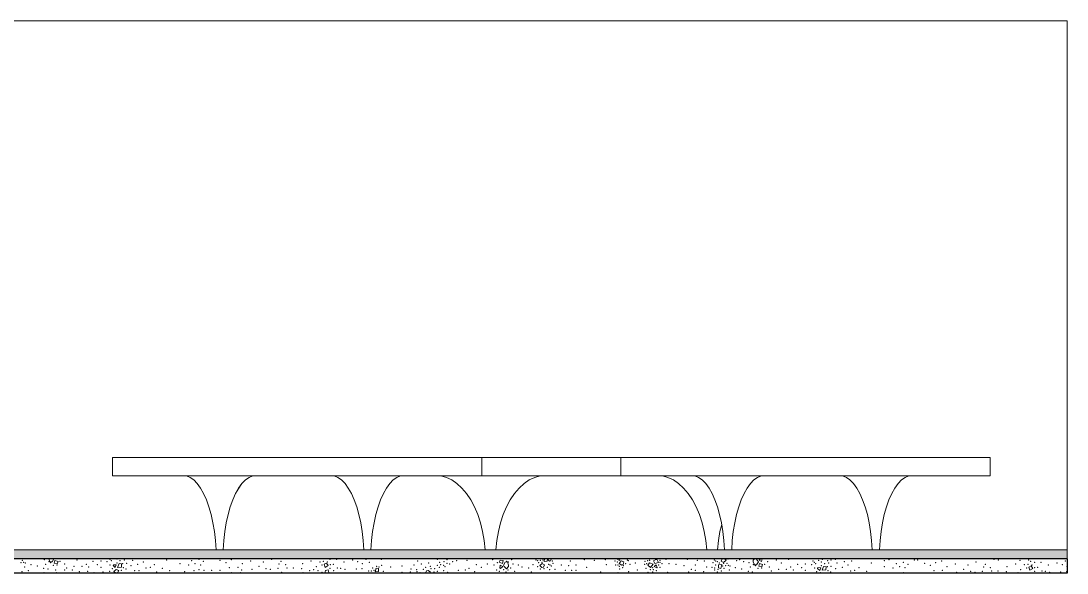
# Model space of a CAD drawing. Header units: metres. Extents: x -77 to 95, y 0 to 9.
# Drawn here: x -1.03 to 4.64, y -0.14 to 2.85 of the extents above; entities that cross this region are included whole.
import ezdxf

# ---------------------------------------------------------------- set-up
doc = ezdxf.new("R2010")
doc.units = ezdxf.units.M
doc.header["$MEASUREMENT"] = 0
doc.layers.add('LAJES.EST', color=7, linetype='Continuous')
doc.layers.add('LAJES.EST_Caneta_No__241', color=7, linetype='Continuous', lineweight=13)
doc.layers.add('LAJES.EST_Caneta_No__3', color=7, linetype='Continuous', lineweight=25)
doc.layers.add('LAJES.EST_Caneta_No__95', color=7, linetype='Continuous', lineweight=0, true_color=0xaeaeae)
doc.layers.add('PAREDE CONSTRUIR_Caneta_No__95', color=7, linetype='Continuous', lineweight=0, true_color=0xaeaeae)

# ---------------------------------------------------------------- blocks, each defined once
blk = doc.blocks.new('*X10', base_point=(-62.4632, 0))
at = {"layer": 'LAJES.EST_Caneta_No__241', "color": 7, "linetype": 'Continuous', "lineweight": 13}
for p, q in [((-0.875, -0.065), (-0.8693, -0.0808)), ((-0.8693, -0.0808), (-0.8573, -0.0801)), ((-0.8573, -0.0801), (-0.8486, -0.065)), ((-0.8463, -0.0885), (-0.8422, -0.0732)), ((-0.8299, -0.0914), (-0.8463, -0.0885)), ((-0.8422, -0.0732), (-0.8253, -0.0789)), ((-0.8299, -0.0914), (-0.8253, -0.0789)), ((-0.527, -0.1013), (-0.5256, -0.096)), ((-0.5154, -0.1108), (-0.527, -0.1013)), ((-0.5256, -0.096), (-0.5097, -0.0968)), ((-0.5097, -0.0968), (-0.5154, -0.1108)), ((-0.5032, -0.1106), (-0.4946, -0.0893)), ((-0.4823, -0.1088), (-0.5032, -0.1106)), ((-0.4816, -0.0921), (-0.4946, -0.0893)), ((-0.4816, -0.0921), (-0.4823, -0.1088)), ((0.6282, -0.087), (0.6161, -0.0925)), ((0.6215, -0.1104), (0.6161, -0.0925)), ((0.6377, -0.1006), (0.6215, -0.1104)), ((0.6282, -0.087), (0.6377, -0.1006)), ((1.2681, -0.065), (1.269, -0.0652)), ((1.2691, -0.065), (1.269, -0.0652)), ((1.5683, -0.0707), (1.5637, -0.0832)), ((1.5806, -0.0889), (1.5637, -0.0832)), ((1.5663, -0.1148), (1.5691, -0.0992)), ((1.5683, -0.0707), (1.5847, -0.0736)), ((1.5691, -0.0992), (1.5823, -0.1067)), ((1.5823, -0.1067), (1.5713, -0.1169)), ((1.5847, -0.0736), (1.5806, -0.0889)), ((1.5957, -0.082), (1.5865, -0.098)), ((1.5908, -0.105), (1.5865, -0.098)), ((1.603, -0.1176), (1.5908, -0.105)), ((1.6077, -0.0813), (1.5957, -0.082)), ((1.6146, -0.1064), (1.603, -0.1176)), ((1.6137, -0.098), (1.6077, -0.0813)), ((1.6137, -0.098), (1.6146, -0.1064)), ((1.7962, -0.0901), (1.7826, -0.1012)), ((1.7952, -0.1112), (1.7826, -0.1012)), ((1.8034, -0.1092), (1.7952, -0.1112)), ((1.7962, -0.0901), (1.8096, -0.0965)), ((1.8096, -0.0965), (1.8034, -0.1092)), ((1.8063, -0.0783), (1.8096, -0.065)), ((1.8237, -0.0772), (1.8063, -0.0783)), ((1.8242, -0.065), (1.8237, -0.0772)), ((1.8281, -0.0698), (1.8293, -0.065)), ((1.8362, -0.0765), (1.8281, -0.0698)), ((1.8362, -0.0765), (1.8417, -0.0745)), ((1.8384, -0.065), (1.842, -0.0652)), ((1.8441, -0.0683), (1.8417, -0.0745)), ((1.8441, -0.0683), (1.842, -0.0652)), ((2.2017, -0.0662), (2.2018, -0.065)), ((2.2147, -0.0738), (2.2017, -0.0662)), ((2.224, -0.0743), (2.2133, -0.0901)), ((2.2274, -0.098), (2.2133, -0.0901)), ((2.2167, -0.065), (2.2147, -0.0738)), ((2.224, -0.0743), (2.2392, -0.0811)), ((2.2351, -0.0947), (2.2274, -0.098)), ((2.2392, -0.0811), (2.2351, -0.0947)), ((2.3687, -0.0992), (2.3776, -0.0851)), ((2.3687, -0.0992), (2.3828, -0.112)), ((2.3776, -0.0851), (2.3966, -0.0939)), ((2.3966, -0.0939), (2.3828, -0.112)), ((2.3995, -0.0754), (2.4112, -0.0675)), ((2.407, -0.0903), (2.3995, -0.0754)), ((2.402, -0.1059), (2.4139, -0.0966)), ((2.4173, -0.1125), (2.402, -0.1059)), ((2.407, -0.0903), (2.4252, -0.0848)), ((2.4112, -0.0675), (2.4193, -0.0698)), ((2.4139, -0.0966), (2.4192, -0.1106)), ((2.4192, -0.1106), (2.4173, -0.1125)), ((2.4193, -0.0698), (2.4252, -0.0848)), ((2.7501, -0.1131), (2.7507, -0.0965)), ((2.7501, -0.1131), (2.7631, -0.1159)), ((2.7507, -0.0965), (2.7682, -0.0953)), ((2.7682, -0.0953), (2.7631, -0.1159)), ((2.7649, -0.0772), (2.7708, -0.065)), ((2.7783, -0.0835), (2.7649, -0.0772)), ((2.7783, -0.0835), (2.7919, -0.0724)), ((2.7825, -0.065), (2.7919, -0.0724)), ((2.9386, -0.0717), (2.9456, -0.065)), ((2.9395, -0.0801), (2.9386, -0.0717)), ((2.9395, -0.0801), (2.9455, -0.0968)), ((2.9455, -0.0968), (2.9575, -0.0961)), ((2.9545, -0.065), (2.9624, -0.0731)), ((2.9575, -0.0961), (2.9667, -0.0802)), ((2.9624, -0.0731), (2.9667, -0.0802)), ((2.9685, -0.1045), (2.9726, -0.0892)), ((2.9849, -0.1074), (2.9685, -0.1045)), ((2.9709, -0.0715), (2.9779, -0.065)), ((2.9841, -0.079), (2.9709, -0.0715)), ((2.9726, -0.0892), (2.9895, -0.0949)), ((2.9867, -0.065), (2.9841, -0.079)), ((2.9849, -0.1074), (2.9895, -0.0949)), ((3.2878, -0.1173), (3.2892, -0.112)), ((3.2892, -0.112), (3.3051, -0.1128)), ((3.3051, -0.1128), (3.2994, -0.1268)), ((3.3116, -0.1266), (3.3202, -0.1053)), ((3.3331, -0.1081), (3.3202, -0.1053)), ((3.3331, -0.1081), (3.3325, -0.1248)), ((4.443, -0.103), (4.4309, -0.1086)), ((4.4363, -0.1264), (4.4309, -0.1086)), ((4.443, -0.103), (4.4525, -0.1167)), ((-0.5098, -0.1217), (-0.5234, -0.1328)), ((-0.5124, -0.1415), (-0.5234, -0.1328)), ((-0.5098, -0.1217), (-0.4964, -0.1281)), ((-0.5026, -0.1408), (-0.5056, -0.1415)), ((-0.4964, -0.1281), (-0.5026, -0.1408)), ((0.6236, -0.1276), (0.6202, -0.1415)), ((0.6236, -0.1276), (0.6381, -0.1246)), ((0.6381, -0.1246), (0.6409, -0.1384)), ((0.6409, -0.1384), (0.6384, -0.1415)), ((0.8917, -0.1348), (0.8968, -0.1142)), ((0.9091, -0.1337), (0.8917, -0.1348)), ((0.9098, -0.117), (0.8968, -0.1142)), ((0.8978, -0.1415), (0.8982, -0.1401)), ((0.8982, -0.1401), (0.9141, -0.1408)), ((0.9098, -0.117), (0.9091, -0.1337)), ((0.9141, -0.1408), (0.9138, -0.1415)), ((1.1502, -0.1415), (1.1508, -0.1399)), ((1.1508, -0.1399), (1.1528, -0.1415)), ((1.1644, -0.1415), (1.1705, -0.1291)), ((1.1705, -0.1291), (1.1787, -0.1271)), ((1.1787, -0.1271), (1.1913, -0.1371)), ((1.1858, -0.1415), (1.1913, -0.1371)), ((1.5713, -0.1169), (1.5663, -0.1148)), ((3.2994, -0.1268), (3.2878, -0.1173)), ((3.305, -0.1377), (3.3003, -0.1415)), ((3.305, -0.1377), (3.313, -0.1415)), ((3.3325, -0.1248), (3.3116, -0.1266)), ((4.4525, -0.1167), (4.4363, -0.1264)), ((4.4482, -0.1415), (4.4529, -0.1406)), ((4.4529, -0.1406), (4.4531, -0.1415))]:
    blk.add_line(p, q, dxfattribs=at)
for p in [(-1.0258, -0.0845), (-1.0178, -0.0722), (-1.0113, -0.0838), (-1.006, -0.1087), (-1.0025, -0.0868), (-0.9721, -0.0958), (-0.9378, -0.1031), (-0.8996, -0.069), (-0.892, -0.0934), (-0.8745, -0.0799), (-0.8645, -0.085), (-0.8507, -0.0991), (-0.8301, -0.0983), (-0.8141, -0.0777), (-0.7889, -0.0932), (-0.7384, -0.1043), (-0.7231, -0.0713), (-0.696, -0.1057), (-0.6723, -0.0933), (-0.6594, -0.1087), (-0.6356, -0.0778), (-0.6128, -0.0957), (-0.5934, -0.0766), (-0.5934, -0.1101), (-0.5593, -0.0793), (-0.5448, -0.0674), (-0.5434, -0.097), (-0.5375, -0.0746), (-0.5068, -0.086), (-0.5062, -0.0656), (-0.4896, -0.0751), (-0.4748, -0.0914), (-0.4712, -0.1118), (-0.4669, -0.071), (-0.4544, -0.0881), (-0.4298, -0.102), (-0.4216, -0.0716), (-0.3937, -0.095), (-0.363, -0.0822), (-0.326, -0.1101), (-0.3034, -0.0953), (-0.2367, -0.0709), (-0.1658, -0.0912), (-0.1185, -0.0983), (-0.1009, -0.0736), (-0.0829, -0.0907), (-0.0627, -0.0664), (-0.0537, -0.0969), (-0.0377, -0.0776), (0.0525, -0.072), (0.0838, -0.0844), (0.1021, -0.1118), (0.1126, -0.0694), (0.1486, -0.1103), (0.1725, -0.0912), (0.218, -0.0755), (0.2633, -0.1055), (0.2872, -0.0821), (0.331, -0.0663), (0.3711, -0.093), (0.3813, -0.0782), (0.4074, -0.0958), (0.4991, -0.0912), (0.5446, -0.0755), (0.5731, -0.1067), (0.5926, -0.0807), (0.6045, -0.0973), (0.6116, -0.0782), (0.6333, -0.0822), (0.6475, -0.0673), (0.6484, -0.0964), (0.6646, -0.0946), (0.6829, -0.0668), (0.7228, -0.081), (0.7695, -0.07), (0.7973, -0.08), (0.8223, -0.0912), (0.8426, -0.0669), (0.8606, -0.084), (0.8998, -0.1056), (0.9119, -0.1087), (0.9255, -0.0664), (0.9263, -0.1), (0.975, -0.1078), (1.0373, -0.1031), (1.1027, -0.0984), (1.1227, -0.0755), (1.142, -0.0931), (1.166, -0.1108), (1.1812, -0.086), (1.19, -0.1057), (1.2288, -0.0664), (1.2288, -0.0995), (1.2388, -0.1106), (1.2413, -0.0834), (1.2472, -0.096), (1.2619, -0.0993), (1.264, -0.0794), (1.2695, -0.1062), (1.2806, -0.0889), (1.2812, -0.0685), (1.2958, -0.0932), (1.3119, -0.0799), (1.3337, -0.0751), (1.3894, -0.0733), (1.4402, -0.0953), (1.4674, -0.1112), (1.4995, -0.0927), (1.5274, -0.0689), (1.536, -0.0985), (1.5525, -0.0845), (1.603, -0.0771), (1.6129, -0.0822), (1.6304, -0.0687), (1.638, -0.0931), (1.6667, -0.0984), (1.6868, -0.1087), (1.7463, -0.0953), (1.7622, -0.0708), (1.771, -0.0738), (1.7724, -0.1076), (1.7775, -0.0854), (1.7854, -0.0731), (1.7951, -0.0841), (1.801, -0.0698), (1.8242, -0.1104), (1.8305, -0.0944), (1.8387, -0.0983), (1.8455, -0.1034), (1.8503, -0.0764), (1.8539, -0.088), (1.9005, -0.0972), (1.939, -0.1006), (1.9487, -0.0755), (1.9789, -0.0977), (2.0244, -0.0683), (2.0376, -0.1097), (2.078, -0.0731), (2.1378, -0.0686), (2.1437, -0.0965), (2.1908, -0.0753), (2.1949, -0.098), (2.2038, -0.0807), (2.2067, -0.0973), (2.2148, -0.1049), (2.232, -0.1127), (2.2364, -0.101), (2.2484, -0.0912), (2.2574, -0.0699), (2.2635, -0.0738), (2.271, -0.0948), (2.2999, -0.0869), (2.3505, -0.0948), (2.3526, -0.0781), (2.3626, -0.0906), (2.367, -0.0734), (2.376, -0.0658), (2.3782, -0.0726), (2.3949, -0.1129), (2.4267, -0.098), (2.4334, -0.0723), (2.4334, -0.1104), (2.4349, -0.0833), (2.4445, -0.0902), (2.4665, -0.0677), (2.4824, -0.0914), (2.5214, -0.0946), (2.5648, -0.1022), (2.5815, -0.0668), (2.6257, -0.0982), (2.6354, -0.0731), (2.674, -0.0764), (2.6866, -0.1088), (2.7148, -0.1106), (2.7205, -0.0856), (2.729, -0.0702), (2.7353, -0.0983), (2.7358, -0.0753), (2.7439, -0.0792), (2.7549, -0.087), (2.7735, -0.1038), (2.7794, -0.0895), (2.789, -0.1005), (2.797, -0.0882), (2.802, -0.0661), (2.8035, -0.0998), (2.8123, -0.1029), (2.8427, -0.1118), (2.8495, -0.0738), (2.8664, -0.0694), (2.8865, -0.0798), (2.9152, -0.085), (2.9228, -0.1094), (2.9403, -0.0959), (2.9503, -0.101), (3.0007, -0.0937), (3.0172, -0.0796), (3.0258, -0.1092), (3.0645, -0.0715), (3.0916, -0.0873), (3.1312, -0.0663), (3.1425, -0.1093), (3.1792, -0.0938), (3.202, -0.1117), (3.2213, -0.0926), (3.2555, -0.0953), (3.2624, -0.0765), (3.27, -0.0834), (3.2714, -0.1131), (3.2773, -0.0906), (3.2931, -0.0721), (3.308, -0.102), (3.3086, -0.0816), (3.3138, -0.0669), (3.3252, -0.0911), (3.34, -0.1074), (3.342, -0.0745), (3.3479, -0.0871), (3.3604, -0.071), (3.3604, -0.1041), (3.3844, -0.0679), (3.3932, -0.0876), (3.4211, -0.111), (3.4325, -0.0805), (3.4518, -0.0982), (3.4718, -0.0753), (3.5114, -0.1114), (3.5781, -0.0869), (3.6482, -0.0736), (3.649, -0.1072), (3.6746, -0.068), (3.7139, -0.0896), (3.7318, -0.1068), (3.7521, -0.0824), (3.7611, -0.1129), (3.7771, -0.0936), (3.8119, -0.0703), (3.83, -0.071), (3.8673, -0.088), (3.8986, -0.1004), (3.9274, -0.0854), (3.9588, -0.076), (3.9873, -0.1072), (4.0328, -0.0915), (4.102, -0.0981), (4.1458, -0.0823), (4.1859, -0.109), (4.1961, -0.0942), (4.2222, -0.1119), (4.2422, -0.0666), (4.2665, -0.0703), (4.3139, -0.1072), (4.3594, -0.0915), (4.3833, -0.0724), (4.4074, -0.0967), (4.4193, -0.1133), (4.4264, -0.0942), (4.4298, -0.0709), (4.442, -0.0773), (4.4481, -0.0983), (4.4623, -0.0833), (4.4631, -0.1124), (4.4793, -0.1106), (4.4977, -0.0828), (4.5376, -0.097), (4.5843, -0.086), (4.6121, -0.096), (4.6282, -0.0767), (4.6371, -0.1072), (-1.02, -0.1344), (-0.9857, -0.1279), (-0.9026, -0.1159), (-0.9007, -0.1399), (-0.88, -0.1193), (-0.8389, -0.1252), (-0.8347, -0.1398), (-0.7901, -0.1243), (-0.7786, -0.1148), (-0.7477, -0.1251), (-0.7093, -0.1339), (-0.6649, -0.1322), (-0.6303, -0.1389), (-0.5812, -0.1361), (-0.5465, -0.1318), (-0.5316, -0.1181), (-0.4834, -0.1273), (-0.4573, -0.1202), (-0.41, -0.129), (-0.3864, -0.1291), (-0.3483, -0.1148), (-0.2906, -0.135), (-0.2614, -0.1155), (-0.2209, -0.1292), (-0.1397, -0.1333), (-0.0893, -0.1283), (-0.0616, -0.1231), (-0.0347, -0.1259), (-0.0218, -0.1409), (0.0063, -0.1263), (0.0509, -0.1264), (0.1135, -0.1389), (0.1623, -0.1389), (0.1683, -0.1257), (0.2257, -0.1208), (0.2283, -0.1412), (0.3007, -0.1169), (0.325, -0.1207), (0.3655, -0.1161), (0.3863, -0.1377), (0.4147, -0.1146), (0.4496, -0.1145), (0.4943, -0.1179), (0.5008, -0.1395), (0.5372, -0.1284), (0.5585, -0.1237), (0.582, -0.1282), (0.604, -0.1378), (0.6481, -0.1161), (0.667, -0.1282), (0.6872, -0.1148), (0.7052, -0.1155), (0.7292, -0.122), (0.7893, -0.1199), (0.8214, -0.1182), (0.8396, -0.1412), (0.8564, -0.1303), (0.8709, -0.1296), (0.8789, -0.1141), (0.8805, -0.1406), (0.8864, -0.1263), (0.9357, -0.1329), (1.0377, -0.1372), (1.082, -0.1364), (1.0851, -0.1186), (1.1158, -0.1236), (1.1177, -0.1345), (1.1352, -0.1399), (1.153, -0.1213), (1.1945, -0.1183), (1.2106, -0.1361), (1.2138, -0.1177), (1.2292, -0.1321), (1.263, -0.1278), (1.2853, -0.1377), (1.3417, -0.127), (1.3805, -0.1255), (1.4007, -0.1163), (1.4315, -0.1331), (1.5496, -0.1241), (1.5649, -0.1325), (1.5873, -0.1237), (1.6007, -0.1351), (1.6113, -0.1251), (1.6253, -0.1137), (1.6464, -0.1327), (1.723, -0.114), (1.738, -0.1365), (1.7855, -0.1194), (1.806, -0.1167), (1.836, -0.1236), (1.8653, -0.1203), (1.9208, -0.1267), (1.9563, -0.1261), (1.9802, -0.1259), (2.1129, -0.1362), (2.206, -0.1384), (2.2157, -0.119), (2.2637, -0.1346), (2.3117, -0.1243), (2.3591, -0.1165), (2.3684, -0.1369), (2.3817, -0.123), (2.3943, -0.1359), (2.3986, -0.1227), (2.4137, -0.1284), (2.4748, -0.1377), (2.5887, -0.1358), (2.6044, -0.1219), (2.6261, -0.1267), (2.6703, -0.1339), (2.7294, -0.1253), (2.7307, -0.1139), (2.7438, -0.1361), (2.748, -0.1214), (2.7655, -0.1296), (2.781, -0.116), (2.8088, -0.1247), (2.877, -0.1191), (2.9122, -0.132), (2.9348, -0.1353), (2.9641, -0.1151), (2.9759, -0.1412), (2.9847, -0.1144), (3.0247, -0.1403), (3.0362, -0.1308), (3.0671, -0.1411), (3.0764, -0.1203), (3.1188, -0.1217), (3.1554, -0.1247), (3.2214, -0.1261), (3.2832, -0.1341), (3.3436, -0.1278), (3.3575, -0.1362), (3.385, -0.118), (3.4665, -0.1308), (3.4888, -0.1261), (3.5534, -0.1315), (3.6963, -0.1143), (3.7532, -0.1391), (3.9169, -0.1278), (3.9633, -0.1263), (4.0405, -0.1368), (4.0781, -0.1215), (4.1155, -0.1329), (4.1398, -0.1367), (4.1803, -0.1321), (4.2295, -0.1306), (4.2644, -0.1305), (4.3091, -0.134), (4.3733, -0.1397), (4.3879, -0.1227), (4.4629, -0.1321), (4.502, -0.1308), (4.52, -0.1315), (4.544, -0.138), (4.6041, -0.1359), (4.6362, -0.1342)]:
    blk.add_point(p, dxfattribs=at)

msp = doc.modelspace()

# ---------------------------------------------------------------- hatches: boundary and pattern name
at = {"layer": 'LAJES.EST_Caneta_No__95', "linetype": 'Continuous', "lineweight": 0, "true_color": 0xaeaeae}
msp.add_hatch(color=253, dxfattribs=at).paths.add_polyline_path([(-28.3633, -0.015), (-28.3633, -0.065), (4.6383, -0.065), (4.6383, -0.015)])

# ---------------------------------------------------------------- linework, layer by layer
at = {"layer": 'LAJES.EST_Caneta_No__241', "color": 7, "linetype": 'Continuous', "lineweight": 13}
for q in [(-28.3633, -0.015), (4.6383, -0.065)]:
    msp.add_line((4.6383, -0.015), q, dxfattribs=at)
at = {"layer": 'LAJES.EST_Caneta_No__3', "color": 7, "linetype": 'Continuous', "lineweight": 25}
for p, q in [((4.6383, -0.065), (-28.3633, -0.065)), ((4.6383, -0.065), (4.6383, -0.1415)), ((4.6383, -0.1415), (-28.3633, -0.1415))]:
    msp.add_line(p, q, dxfattribs=at)
at = {"layer": 'LAJES.EST_Caneta_No__95', "color": 253, "linetype": 'Continuous', "lineweight": 0, "true_color": 0xaeaeae}
for p, q in [((1.4692, 0.485), (-0.5308, 0.485)), ((-0.5308, 0.485), (-0.5308, 0.385)), ((2.2223, 0.485), (1.4692, 0.485)), ((1.4692, 0.385), (1.4692, 0.485)), ((4.2223, 0.485), (2.2223, 0.485)), ((2.2223, 0.485), (2.2223, 0.385)), ((4.2223, 0.385), (4.2223, 0.485)), ((4.2223, 0.385), (4.2223, 0.485)), ((-0.5308, 0.385), (-0.1916, 0.385)), ((-0.1916, 0.385), (-0.1299, 0.385)), ((-0.1299, 0.385), (-0.0716, 0.385)), ((-0.1098, 0.3768), (-0.1299, 0.385)), ((-0.0902, 0.3629), (-0.1098, 0.3768)), ((-0.0713, 0.3436), (-0.0902, 0.3629)), ((-0.0716, 0.385), (-0.0672, 0.385)), ((-0.0535, 0.3191), (-0.0713, 0.3436)), ((-0.0672, 0.385), (-0.0335, 0.385)), ((-0.0335, 0.385), (-0.0291, 0.385)), ((-0.0291, 0.385), (0.0292, 0.385)), ((0.0292, 0.385), (0.2292, 0.385)), ((0.1706, 0.3436), (0.1527, 0.3191)), ((0.1706, 0.3436), (0.1528, 0.3191)), ((0.1895, 0.3629), (0.1706, 0.3436)), ((0.1895, 0.3629), (0.1706, 0.3436)), ((0.2091, 0.3768), (0.1895, 0.3629)), ((0.2091, 0.3768), (0.1895, 0.3629)), ((0.2292, 0.385), (0.2091, 0.3768)), ((0.2292, 0.385), (0.2091, 0.3768)), ((0.2292, 0.385), (0.6084, 0.385)), ((0.6084, 0.385), (0.6701, 0.385)), ((0.6701, 0.385), (0.7284, 0.385)), ((0.6902, 0.3768), (0.6701, 0.385)), ((0.7098, 0.3629), (0.6902, 0.3768)), ((0.7287, 0.3436), (0.7098, 0.3629)), ((0.7284, 0.385), (0.7328, 0.385)), ((0.7465, 0.3191), (0.7287, 0.3436)), ((0.7328, 0.385), (0.7633, 0.385)), ((0.7633, 0.385), (0.7665, 0.385)), ((0.7665, 0.385), (0.7709, 0.385)), ((0.7709, 0.385), (0.8292, 0.385)), ((0.8292, 0.385), (1.0292, 0.385)), ((0.9706, 0.3436), (0.9527, 0.3191)), ((0.9706, 0.3436), (0.9528, 0.3191)), ((0.9895, 0.3629), (0.9706, 0.3436)), ((0.9895, 0.3629), (0.9706, 0.3436)), ((1.0091, 0.3768), (0.9895, 0.3629)), ((1.0091, 0.3768), (0.9895, 0.3629)), ((1.0292, 0.385), (1.0091, 0.3768)), ((1.0292, 0.385), (1.0091, 0.3768)), ((1.0292, 0.385), (1.4692, 0.385)), ((1.2772, 0.3768), (1.2471, 0.385)), ((1.3067, 0.3629), (1.2772, 0.3768)), ((1.3349, 0.3436), (1.3067, 0.3629)), ((1.3617, 0.3191), (1.3349, 0.3436)), ((1.4692, 0.385), (1.4857, 0.385)), ((1.4857, 0.385), (1.7857, 0.385)), ((1.6978, 0.3436), (1.6711, 0.3191)), ((1.7261, 0.3629), (1.6978, 0.3436)), ((1.7555, 0.3768), (1.7261, 0.3629)), ((1.7857, 0.385), (1.7555, 0.3768)), ((1.7857, 0.385), (2.2223, 0.385)), ((2.2223, 0.385), (2.5615, 0.385)), ((2.4772, 0.3768), (2.4471, 0.385)), ((2.5067, 0.3629), (2.4772, 0.3768)), ((2.5349, 0.3436), (2.5067, 0.3629)), ((2.5617, 0.3191), (2.5349, 0.3436)), ((2.5615, 0.385), (2.6232, 0.385)), ((2.6232, 0.385), (2.6815, 0.385)), ((2.6433, 0.3768), (2.6232, 0.385)), ((2.6629, 0.3629), (2.6433, 0.3768)), ((2.6818, 0.3436), (2.6629, 0.3629)), ((2.6815, 0.385), (2.6858, 0.385)), ((2.6996, 0.3191), (2.6818, 0.3436)), ((2.6858, 0.385), (2.7196, 0.385)), ((2.7196, 0.385), (2.724, 0.385)), ((2.724, 0.385), (2.7823, 0.385)), ((2.7823, 0.385), (2.9823, 0.385)), ((2.9237, 0.3436), (2.9058, 0.3191)), ((2.9237, 0.3436), (2.9059, 0.3191)), ((2.9426, 0.3629), (2.9237, 0.3436)), ((2.9426, 0.3629), (2.9237, 0.3436)), ((2.9622, 0.3768), (2.9426, 0.3629)), ((2.9622, 0.3768), (2.9426, 0.3629)), ((2.9823, 0.385), (2.9622, 0.3768)), ((2.9755, 0.3822), (2.9622, 0.3768)), ((2.9857, 0.385), (2.9754, 0.3822)), ((2.9823, 0.385), (3.3615, 0.385)), ((3.3615, 0.385), (3.4232, 0.385)), ((3.4232, 0.385), (3.4815, 0.385)), ((3.4433, 0.3768), (3.4232, 0.385)), ((3.4629, 0.3629), (3.4433, 0.3768)), ((3.4818, 0.3436), (3.4629, 0.3629)), ((3.4815, 0.385), (3.4858, 0.385)), ((3.4996, 0.3191), (3.4818, 0.3436)), ((3.4858, 0.385), (3.5164, 0.385)), ((3.5164, 0.385), (3.5196, 0.385)), ((3.5196, 0.385), (3.524, 0.385)), ((3.524, 0.385), (3.5823, 0.385)), ((3.5823, 0.385), (3.7823, 0.385)), ((3.7237, 0.3436), (3.7058, 0.3191)), ((3.7237, 0.3436), (3.7059, 0.3191)), ((3.7426, 0.3629), (3.7237, 0.3436)), ((3.7426, 0.3629), (3.7237, 0.3436)), ((3.7622, 0.3768), (3.7426, 0.3629)), ((3.7622, 0.3768), (3.7426, 0.3629)), ((3.7823, 0.385), (3.7622, 0.3768)), ((3.7823, 0.385), (3.7622, 0.3768)), ((3.7823, 0.385), (4.2223, 0.385)), ((-0.0368, 0.2896), (-0.0535, 0.3191)), ((-0.0216, 0.2557), (-0.0368, 0.2896)), ((0.1361, 0.2896), (0.1209, 0.2557)), ((0.1361, 0.2896), (0.1209, 0.2557)), ((0.1527, 0.3191), (0.1361, 0.2896)), ((0.1528, 0.3191), (0.1361, 0.2896)), ((0.7632, 0.2896), (0.7465, 0.3191)), ((0.7784, 0.2557), (0.7632, 0.2896)), ((0.9361, 0.2896), (0.9209, 0.2557)), ((0.9361, 0.2896), (0.9209, 0.2557)), ((0.9527, 0.3191), (0.9361, 0.2896)), ((0.9528, 0.3191), (0.9361, 0.2896)), ((1.3867, 0.2896), (1.3617, 0.3191)), ((1.4095, 0.2557), (1.3867, 0.2896)), ((1.6461, 0.2896), (1.6233, 0.2557)), ((1.6711, 0.3191), (1.6461, 0.2896)), ((2.5867, 0.2896), (2.5617, 0.3191)), ((2.6095, 0.2557), (2.5867, 0.2896)), ((2.7163, 0.2896), (2.6996, 0.3191)), ((2.7315, 0.2557), (2.7163, 0.2896)), ((2.8892, 0.2896), (2.874, 0.2557)), ((2.8892, 0.2896), (2.874, 0.2557)), ((2.9058, 0.3191), (2.8892, 0.2896)), ((2.9059, 0.3191), (2.8892, 0.2896)), ((3.5163, 0.2896), (3.4996, 0.3191)), ((3.5315, 0.2557), (3.5163, 0.2896)), ((3.6892, 0.2896), (3.674, 0.2557)), ((3.6892, 0.2896), (3.674, 0.2557)), ((3.7058, 0.3191), (3.6892, 0.2896)), ((3.7059, 0.3191), (3.6892, 0.2896)), ((-0.0081, 0.2177), (-0.0216, 0.2557)), ((0.1209, 0.2557), (0.1073, 0.2177)), ((0.1209, 0.2557), (0.1074, 0.2177)), ((0.7919, 0.2177), (0.7784, 0.2557)), ((0.9209, 0.2557), (0.9073, 0.2177)), ((0.9209, 0.2557), (0.9074, 0.2177)), ((1.4299, 0.2177), (1.4095, 0.2557)), ((1.6233, 0.2557), (1.6029, 0.2177)), ((2.6299, 0.2177), (2.6095, 0.2557)), ((2.745, 0.2177), (2.7315, 0.2557)), ((2.874, 0.2557), (2.8604, 0.2177)), ((2.874, 0.2557), (2.8605, 0.2177)), ((3.545, 0.2177), (3.5315, 0.2557)), ((3.674, 0.2557), (3.6604, 0.2177)), ((3.674, 0.2557), (3.6605, 0.2177)), ((0.0037, 0.1761), (-0.0081, 0.2177)), ((0.0135, 0.1314), (0.0037, 0.1761)), ((0.0956, 0.1761), (0.0858, 0.1314)), ((0.0956, 0.1761), (0.0858, 0.1314)), ((0.1073, 0.2177), (0.0956, 0.1761)), ((0.1074, 0.2177), (0.0956, 0.1761)), ((0.8037, 0.1761), (0.7919, 0.2177)), ((0.8135, 0.1314), (0.8037, 0.1761)), ((0.8956, 0.1761), (0.8858, 0.1314)), ((0.8956, 0.1761), (0.8858, 0.1314)), ((0.9073, 0.2177), (0.8956, 0.1761)), ((0.9074, 0.2177), (0.8956, 0.1761)), ((1.4475, 0.1761), (1.4299, 0.2177)), ((1.4622, 0.1314), (1.4475, 0.1761)), ((1.5853, 0.1761), (1.5706, 0.1314)), ((1.6029, 0.2177), (1.5853, 0.1761)), ((2.6475, 0.1761), (2.6299, 0.2177)), ((2.6622, 0.1314), (2.6475, 0.1761)), ((2.7568, 0.1761), (2.745, 0.2177)), ((2.7666, 0.1314), (2.7568, 0.1761)), ((2.8487, 0.1761), (2.8388, 0.1314)), ((2.8487, 0.1761), (2.8389, 0.1314)), ((2.8604, 0.2177), (2.8487, 0.1761)), ((2.8605, 0.2177), (2.8487, 0.1761)), ((3.5568, 0.1761), (3.545, 0.2177)), ((3.5666, 0.1314), (3.5568, 0.1761)), ((3.6487, 0.1761), (3.6388, 0.1314)), ((3.6487, 0.1761), (3.6389, 0.1314)), ((3.6604, 0.2177), (3.6487, 0.1761)), ((3.6605, 0.2177), (3.6487, 0.1761)), ((0.0212, 0.0843), (0.0135, 0.1314)), ((0.0858, 0.1314), (0.078, 0.0843)), ((0.0858, 0.1314), (0.0781, 0.0843)), ((0.8212, 0.0843), (0.8135, 0.1314)), ((0.8858, 0.1314), (0.878, 0.0843)), ((0.8858, 0.1314), (0.8781, 0.0843)), ((1.4738, 0.0843), (1.4622, 0.1314)), ((1.5706, 0.1314), (1.559, 0.0843)), ((2.6738, 0.0843), (2.6622, 0.1314)), ((2.7682, 0.1218), (2.759, 0.0843)), ((2.7743, 0.0843), (2.7666, 0.1314)), ((2.8388, 0.1314), (2.8311, 0.0843)), ((2.8389, 0.1314), (2.8311, 0.0843)), ((3.5743, 0.0843), (3.5666, 0.1314)), ((3.6388, 0.1314), (3.6311, 0.0843)), ((3.6389, 0.1314), (3.6311, 0.0843)), ((0.0268, 0.0353), (0.0212, 0.0843)), ((0.078, 0.0843), (0.0725, 0.0353)), ((0.0781, 0.0843), (0.0725, 0.0353)), ((0.8268, 0.0353), (0.8212, 0.0843)), ((0.878, 0.0843), (0.8725, 0.0353)), ((0.8781, 0.0843), (0.8725, 0.0353)), ((1.4821, 0.0353), (1.4738, 0.0843)), ((1.559, 0.0843), (1.5507, 0.0353)), ((2.6821, 0.0353), (2.6738, 0.0843)), ((2.759, 0.0843), (2.7507, 0.0353)), ((2.7799, 0.0353), (2.7743, 0.0843)), ((2.8311, 0.0843), (2.8256, 0.0353)), ((2.8311, 0.0843), (2.8256, 0.0353)), ((3.5799, 0.0353), (3.5743, 0.0843)), ((3.6311, 0.0843), (3.6256, 0.0353)), ((3.6311, 0.0843), (3.6256, 0.0353)), ((0.0301, -0.015), (0.0268, 0.0353)), ((0.0725, 0.0353), (0.0692, -0.015)), ((0.0725, 0.0353), (0.0692, -0.015)), ((0.8301, -0.015), (0.8268, 0.0353)), ((0.8725, 0.0353), (0.8692, -0.015)), ((0.8725, 0.0353), (0.8692, -0.015)), ((1.4871, -0.015), (1.4821, 0.0353)), ((1.5507, 0.0353), (1.5457, -0.015)), ((2.6871, -0.015), (2.6821, 0.0353)), ((2.7507, 0.0353), (2.7457, -0.015)), ((2.7832, -0.015), (2.7799, 0.0353)), ((2.8256, 0.0353), (2.8223, -0.015)), ((2.8256, 0.0353), (2.8223, -0.015)), ((3.5832, -0.015), (3.5799, 0.0353)), ((3.6256, 0.0353), (3.6223, -0.015)), ((3.6256, 0.0353), (3.6223, -0.015))]:
    msp.add_line(p, q, dxfattribs=at)
at = {"layer": 'PAREDE CONSTRUIR_Caneta_No__95', "color": 253, "linetype": 'Continuous', "lineweight": 0, "true_color": 0xaeaeae}
for p, q in [((-2.1627, 2.85), (4.6383, 2.85)), ((4.6383, 2.85), (4.6383, -0.015))]:
    msp.add_line(p, q, dxfattribs=at)

# ---------------------------------------------------------------- block references
at = {"layer": 'LAJES.EST', "lineweight": 0}
msp.add_blockref('*X10', (-62.4632, 0), dxfattribs=at)

doc.saveas('drawing.dxf')
